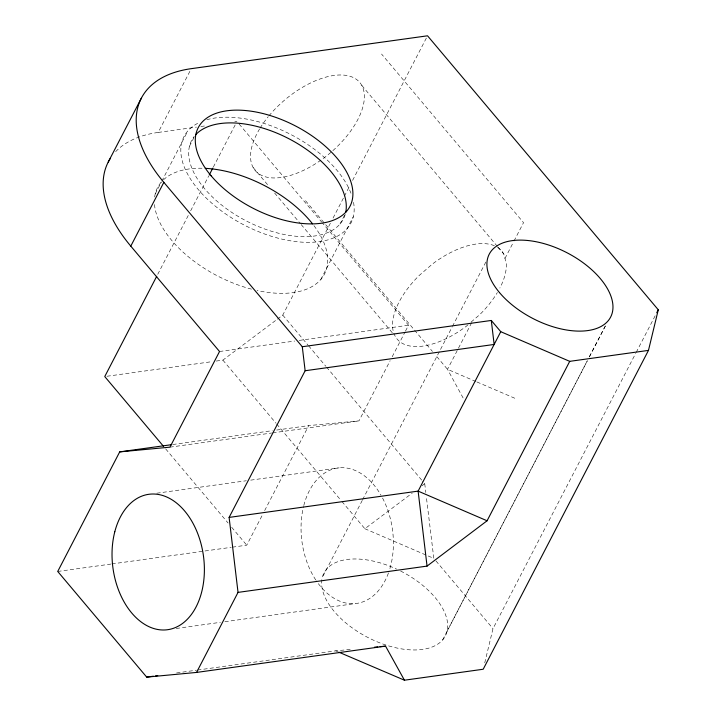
<?xml version="1.0" encoding="UTF-8"?>
<svg xmlns="http://www.w3.org/2000/svg" width="716" height="716" viewBox="0 0 716 716"><rect width="100%" height="100%" fill="white"/><g stroke="black" fill="none" stroke-linecap="round" stroke-linejoin="round"><path stroke-width="0.54" stroke-dasharray="3.58 2.69" d="M484.741 662.837L492.993 628.639L635.683 353.355M115.643 151.676A149.546 81.006 27.4 0 1 158.218 132.433L190.76 69.64M155.229 193.884L161.324 182.115M161.834 181.13L187.753 131.046M189.471 146.225L194.045 137.391M157.735 274.326L188.612 214.782M190.662 210.808L208.669 176.073M213.305 167.132L235.43 124.459M277.387 319.148L282.748 315.121L330.497 222.998M333.065 218.049L343.85 197.249M344.36 196.256L350.008 185.363M352.576 180.414L426.503 37.778M339.984 224.063L344.557 215.23M320.786 279.509L353.31 216.671M232.369 547.167L246.743 545.171L262.62 514.535M264.669 510.589L308.721 425.599L358.958 420.874L390.139 360.712M392.189 356.774L404.97 332.117M405.48 331.132L408.541 325.216L322.397 222.918M362.278 500.395L322.245 577.633A68.36 37.035 27.4 0 1 396.557 569.077M362.591 499.723L452.1 327.105M452.423 326.433L485.985 261.752M471.656 322.728L447.509 369.313L463.556 398.776M504.977 258.449L513.506 241.999M514.007 241.032L523.539 222.64L381.547 54.031M447.07 631.306L587.201 360.971M589.25 357.007L605.673 325.324M442.649 639.907L587.397 360.658M589.447 356.693L605.36 325.995M636.202 352.37L655.194 315.729M467.969 324.831L466.393 326.192A68.36 34.905 -40.1 0 1 397.792 339.814A68.36 34.905 -40.1 0 1 419.021 275.642L432.509 263.962A68.36 34.905 -40.1 0 1 496.752 246.904M471.11 322.102L479.881 314.512A68.36 34.905 -40.1 0 0 497.36 292.531M216.25 361.052L222.873 360.13L276.492 319.819M341.917 501.486L364.874 528.739L412.228 493.127M422.064 485.743L424.74 483.721L422.592 481.17M158.218 132.433L196.497 127.108M200.874 126.499L206.342 125.739M234.785 121.783L236.969 121.478M219.535 351.502L294.697 341.049M299.118 340.431L408.541 325.216M106.953 376.258L211.838 361.67M172.762 444.511L272.241 430.674M276.662 430.056L308.721 425.599M169.952 447.16L271.641 433.019M272.742 432.858L358.958 420.874M156.768 493.208L246.304 480.758M250.725 480.141L339.142 467.843M57.727 571.457L110.783 564.083M111.893 563.931L231.268 547.319M176.234 628.487L220.447 622.329M224.869 621.721L355.297 603.579M176.557 672.968L196.453 670.203M197.553 670.051L335.723 650.835L352.335 649.269M335.723 650.835L337.773 651.712M475.907 381.521L447.509 369.313L435.319 354.832M476.919 381.959L516.469 398.964M364.874 528.739L433.824 558.39L426.342 496.904M361.795 85.437L497.334 246.376M498.05 247.235L503.787 254.046L506.319 263.497A68.36 34.905 -40.1 0 1 499.858 288.065M305.517 200.704L413.803 329.288M414.519 330.139L432.446 351.431M239.126 124.038L321.681 222.067M253.124 167.499L268.894 186.232M274.631 193.043L300.452 223.705M301.168 224.556L393.675 334.408M282.748 315.121L307.844 344.924M308.569 345.774L325.78 366.207M326.496 367.066L421.876 480.32M435.963 560.932L492.993 628.639M222.873 360.13L275.946 423.147M276.662 423.997L341.201 500.636M165.7 448.941L228.091 523.029M231.68 527.289L246.743 545.171M424.74 483.721L425.814 492.51M313.939 225.647A94.002 50.917 27.4 0 1 257.062 290.49M251.486 289.148A94.002 50.917 27.4 0 1 154.432 203.613M154.647 196.989A94.002 50.917 27.4 0 1 161.306 182.07M163.49 179.797A94.002 50.917 27.4 0 1 202.959 168.251M353.543 202.333A94.002 50.917 27.4 0 1 244.201 225.057A94.002 50.917 27.4 0 1 199.263 122.552M206.826 119.733A94.002 50.917 27.4 0 1 291.466 134.841A94.002 50.917 27.4 0 1 351.789 195.522M345.219 214.388A85.455 46.289 27.4 0 1 246.322 220.94A85.455 46.289 27.4 0 1 194.287 136.335M268.903 115.894A68.36 34.905 -40.1 0 1 361.732 85.32A68.36 34.905 -40.1 0 1 299.968 171.965A68.36 34.905 -40.1 0 1 259.55 129.014M260.096 128.11A68.36 34.905 -40.1 0 1 268.223 116.726M497.557 247.387A68.36 34.905 -40.1 0 1 503.787 254.046M388.403 573.131A68.36 45.654 82.1 0 1 316.365 580.873M315.765 579.969A68.36 45.654 82.1 0 1 303.557 506.472M303.799 505.487A68.36 45.654 82.1 0 1 380.975 495.168M382.568 498.067A68.36 45.654 82.1 0 1 388.761 572.129M400.593 571.028A68.36 37.035 27.4 0 1 446.444 633.427A68.36 37.035 27.4 0 1 375.578 641.124A68.36 37.035 27.4 0 1 321.869 579.584"/><path stroke-width="1.07" d="M648.472 350.392L658.273 309.786L427.533 35.8L191.27 68.664A149.546 81.006 27.4 0 0 163.848 182.347L130.786 246.125L219.535 351.502L169.952 447.16L119.706 451.885L57.727 571.457L146.708 677.121L196.551 672.431L385.557 646.136L404.442 680.2L483.193 669.245L648.472 350.392L569.721 361.347L500.761 331.696L491.292 320.455L302.286 346.741L163.848 182.347M108.214 162.093L141.267 98.325M156.706 276.313L104.751 376.562L163.552 446.39M209.188 175.08L212.786 168.126M196.551 672.431L238.034 592.392L229.111 517.408L305.141 370.736L302.286 346.741M500.761 331.696L418.126 491.122L427.049 566.105L238.034 592.392M427.049 566.105L487.086 520.774L569.721 361.347M656.733 312.758L658.273 309.786M305.141 370.736L494.147 344.45L491.292 320.455M119.706 451.885L171.661 444.663M229.111 517.408L418.126 491.122L487.086 520.774M146.708 677.121L153.34 676.199M155.551 675.895L157.762 675.582M374.486 647.183L377.806 646.87M380.026 646.664L385.557 646.136M338.793 652.151L404.442 680.2M205.232 168.341A94.002 50.917 27.4 0 1 312.543 223.839M195.683 134.715A85.455 46.289 27.4 0 1 288.655 138.609A85.455 46.289 27.4 0 1 345.73 212.312M130.786 246.125A149.546 81.006 27.4 0 1 110.336 158.415M211.095 175.778A85.455 46.289 27.4 0 0 346.589 211.309A85.455 46.289 27.4 0 0 264.616 113.96A85.455 46.289 27.4 0 0 211.095 175.778M499.535 292.629A68.36 37.035 27.4 0 0 607.929 321.045A68.36 37.035 27.4 0 0 542.343 243.171A68.36 37.035 27.4 0 0 499.535 292.629M114.793 531.773A68.36 45.654 82.1 0 0 166.291 629.865A68.36 45.654 82.1 0 0 193.553 524.354A68.36 45.654 82.1 0 0 114.793 531.773"/></g></svg>
